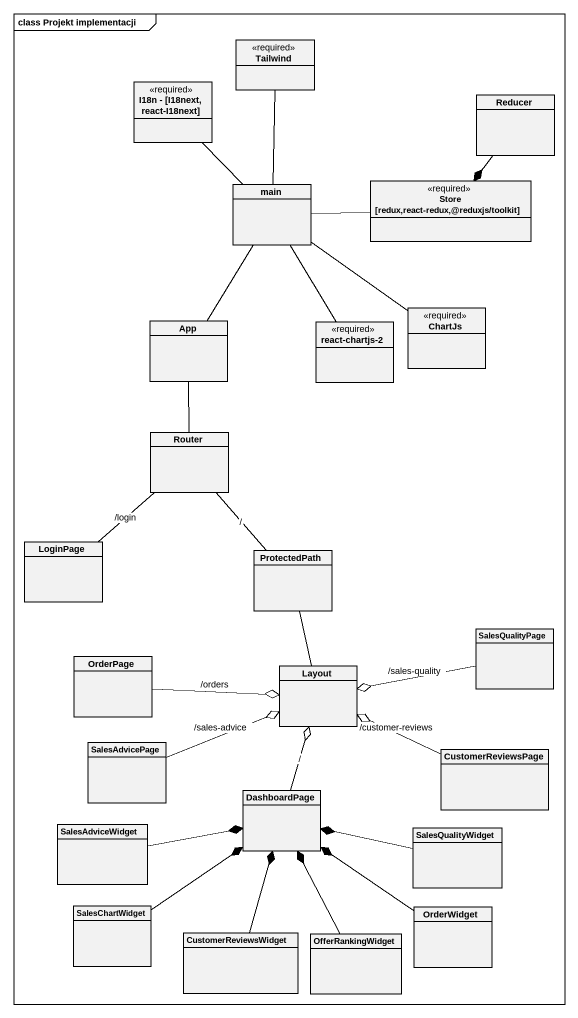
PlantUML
@startuml
mainframe class Projekt implementacji
hide circle
hide empty members
class Tailwind <<required>>
class "I18n - [I18next, react-I18next]" as I18n_I18next_react_I18next <<required>>
class Reducer
class main
class "Store [redux,react-redux,@reduxjs/toolkit]" as Store_redux_react_redux <<required>>
class ChartJs <<required>>
class App
class "react-chartjs-2" as react_chartjs_2 <<required>>
class Router
class LoginPage
class ProtectedPath
class SalesQualityPage
class OrderPage
class Layout
class SalesAdvicePage
class CustomerReviewsPage
class SalesAdviceWidget
class DashboardPage
class SalesQualityWidget
class SalesChartWidget
class OrderWidget
class CustomerReviewsWidget
class OfferRankingWidget
Tailwind -- main
I18n_I18next_react_I18next -- main
Reducer --* Store_redux_react_redux
Store_redux_react_redux -left- main
ChartJs -up- main
App -up- main
react_chartjs_2 -up- main
Router -up- App
LoginPage -up- Router : /login
ProtectedPath -up- Router : /
SalesQualityPage -left-o Layout : /sales-quality
OrderPage -right-o Layout : /orders
Layout -up- ProtectedPath
SalesAdvicePage -right-o Layout : /sales-advice
CustomerReviewsPage -left-o Layout : /customer-reviews
SalesAdviceWidget -right-* DashboardPage
DashboardPage -up-o Layout : /
SalesQualityWidget -left-* DashboardPage
SalesChartWidget -up-* DashboardPage
OrderWidget -up-* DashboardPage
CustomerReviewsWidget -up-* DashboardPage
OfferRankingWidget -up-* DashboardPage
@enduml
